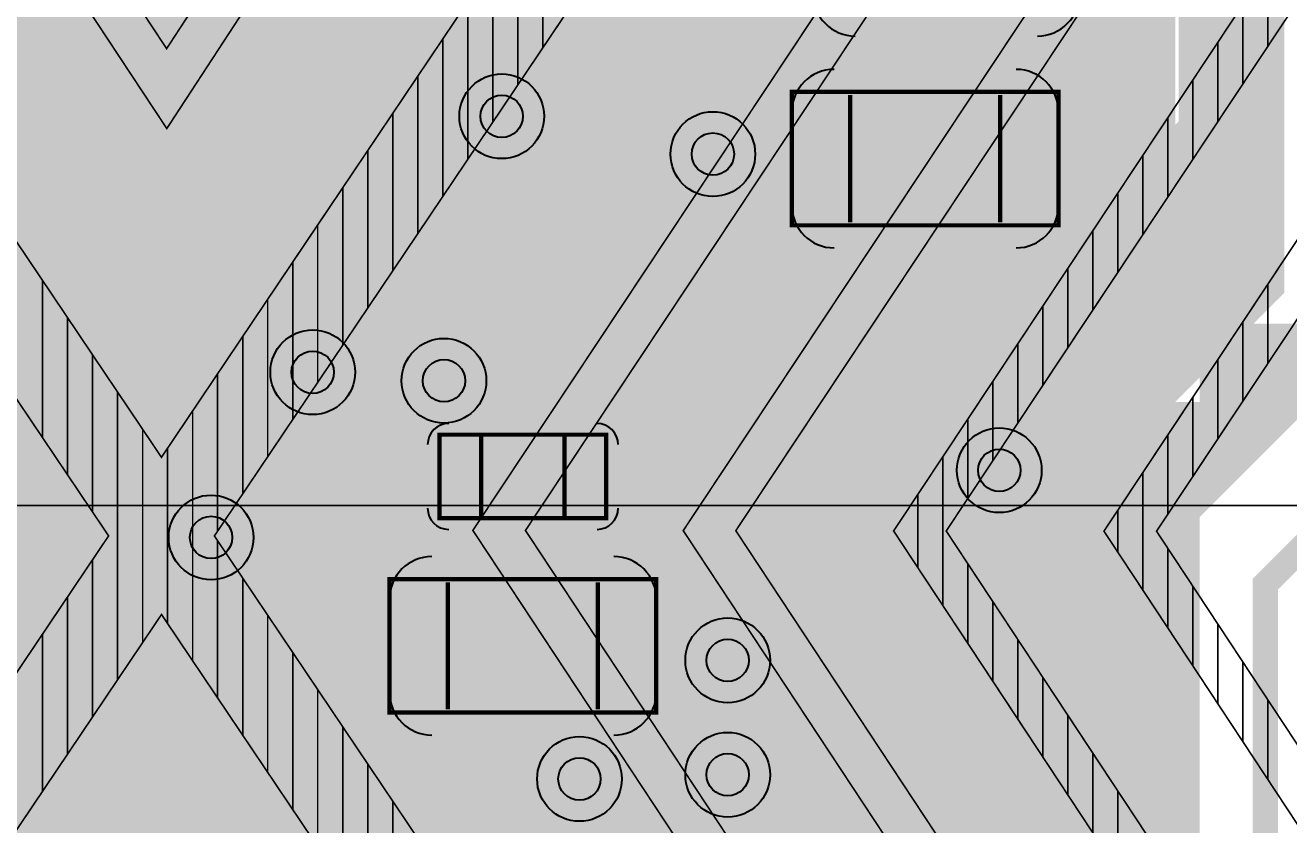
# Model space of a CAD drawing. Extents: x -57 to 2380, y -38 to 1737.
# Drawn here: x 560.1 to 858.5, y 761.2 to 949.9 of the extents above; entities that cross this region are included whole.
import ezdxf

# ---------------------------------------------------------------- set-up
doc = ezdxf.new("R2010")
doc.units = 9
for name, color, linetype, true_color in [('BottomLayer', 7, 'Continuous', 0x0000ff), ('Document', 7, 'Continuous', 0xffffff), ('Hole', 7, 'Continuous', 0x222222), ('Multi-Layer', 7, 'Continuous', 0xc0c0c0), ('TopLayer', 7, 'Continuous', 0xff0000), ('TopSilkLayer', 7, 'Continuous', 0xffff00)]:
    doc.layers.add(name, color=color, linetype=linetype, true_color=true_color)

msp = doc.modelspace()

# ---------------------------------------------------------------- hatches: boundary and pattern name
at = {"layer": 'Document'}
for points in [[(830, 1191.61), (5, 1191.61), (5, 486.61), (830, 486.61)], [(712.64, 968.42), (632.64, 968.42), (632.64, 888.42), (712.64, 888.42)], [(610.14, 950.92), (565.14, 950.92), (565.14, 925.92), (610.14, 925.92)], [(740.98, 935.79), (740.98, 902.12), (804.72, 902.12), (804.72, 935.79)], [(565.14, 880.92), (610.14, 880.92), (610.14, 905.92), (565.14, 905.92)], [(645.98, 820.79), (645.98, 787.12), (709.72, 787.12), (709.72, 820.79)], [(590.14, 770.92), (590.14, 815.92), (565.14, 815.92), (565.14, 770.92)], [(600.14, 815.92), (600.14, 770.92), (625.14, 770.92), (625.14, 815.92)]]:
    msp.add_hatch(color=256, dxfattribs=at).paths.add_polyline_path(points)
at = {"layer": 'TopLayer'}
for points in [[(564.98, 946.15), (565, 946.42), (565.05, 946.69), (565.13, 946.96), (565.24, 947.21), (565.38, 947.44), (565.55, 947.66), (565.75, 947.85), (565.96, 948.02), (566.2, 948.16), (566.45, 948.28), (566.71, 948.36), (566.98, 948.41), (567.25, 948.42), (577.86, 948.42), (578.14, 948.41), (578.41, 948.36), (578.67, 948.28), (578.92, 948.16), (579.15, 948.02), (579.37, 947.85), (579.56, 947.66), (579.73, 947.44), (579.88, 947.21), (579.99, 946.96), (580.07, 946.69), (580.12, 946.42), (580.14, 946.15), (580.14, 930.7), (580.12, 930.42), (580.07, 930.15), (579.99, 929.89), (579.88, 929.64), (579.73, 929.41), (579.56, 929.19), (579.37, 929), (579.15, 928.83), (578.92, 928.68), (578.67, 928.57), (578.41, 928.49), (578.14, 928.44), (577.86, 928.42), (567.25, 928.42), (566.98, 928.44), (566.71, 928.49), (566.45, 928.57), (566.2, 928.68), (565.96, 928.83), (565.75, 929), (565.55, 929.19), (565.38, 929.41), (565.24, 929.64), (565.13, 929.89), (565.05, 930.15), (565, 930.42), (564.98, 930.7)], [(595.14, 946.15), (595.15, 946.42), (595.2, 946.69), (595.28, 946.96), (595.4, 947.21), (595.54, 947.44), (595.71, 947.66), (595.9, 947.85), (596.12, 948.02), (596.35, 948.16), (596.6, 948.28), (596.87, 948.36), (597.14, 948.41), (597.41, 948.42), (608.02, 948.42), (608.29, 948.41), (608.56, 948.36), (608.83, 948.28), (609.08, 948.16), (609.31, 948.02), (609.53, 947.85), (609.72, 947.66), (609.89, 947.44), (610.03, 947.21), (610.15, 946.96), (610.23, 946.69), (610.28, 946.42), (610.29, 946.15), (610.29, 930.7), (610.28, 930.42), (610.23, 930.15), (610.15, 929.89), (610.03, 929.64), (609.89, 929.41), (609.72, 929.19), (609.53, 929), (609.31, 928.83), (609.08, 928.68), (608.83, 928.57), (608.56, 928.49), (608.29, 928.44), (608.02, 928.42), (597.41, 928.42), (597.14, 928.44), (596.87, 928.49), (596.6, 928.57), (596.35, 928.68), (596.12, 928.83), (595.9, 929), (595.71, 929.19), (595.54, 929.41), (595.4, 929.64), (595.28, 929.89), (595.2, 930.15), (595.15, 930.42), (595.14, 930.7)], [(704.13, 919.57), (704.07, 918.5), (703.88, 917.45), (703.56, 916.42), (703.12, 915.45), (702.56, 914.53), (701.9, 913.69), (701.15, 912.93), (700.31, 912.27), (699.39, 911.72), (698.42, 911.28), (697.39, 910.96), (696.34, 910.77), (695.27, 910.71), (650, 910.71), (648.93, 910.77), (647.88, 910.96), (646.86, 911.28), (645.88, 911.72), (644.97, 912.27), (644.12, 912.93), (643.37, 913.69), (642.71, 914.53), (642.16, 915.45), (641.72, 916.42), (641.4, 917.45), (641.21, 918.5), (641.14, 919.57), (641.14, 937.28), (641.21, 938.35), (641.4, 939.4), (641.72, 940.42), (642.16, 941.4), (642.71, 942.31), (643.37, 943.16), (644.12, 943.91), (644.97, 944.57), (645.88, 945.13), (646.86, 945.56), (647.88, 945.88), (648.93, 946.08), (650, 946.14), (695.27, 946.14), (696.34, 946.08), (697.39, 945.88), (698.42, 945.56), (699.39, 945.13), (700.31, 944.57), (701.15, 943.91), (701.9, 943.16), (702.56, 942.31), (703.12, 941.4), (703.56, 940.42), (703.88, 939.4), (704.07, 938.35), (704.13, 937.28)], [(762.64, 906.85), (762.61, 906.44), (762.54, 906.03), (762.41, 905.63), (762.24, 905.26), (762.03, 904.9), (761.77, 904.58), (761.48, 904.28), (761.16, 904.03), (760.8, 903.82), (760.43, 903.65), (760.03, 903.52), (759.62, 903.45), (759.21, 903.42), (738.66, 903.42), (738.25, 903.45), (737.84, 903.52), (737.45, 903.65), (737.07, 903.82), (736.71, 904.03), (736.39, 904.28), (736.1, 904.58), (735.84, 904.9), (735.63, 905.26), (735.46, 905.63), (735.33, 906.03), (735.26, 906.44), (735.23, 906.85), (735.23, 930), (735.26, 930.41), (735.33, 930.82), (735.46, 931.21), (735.63, 931.59), (735.84, 931.94), (736.1, 932.27), (736.39, 932.56), (736.71, 932.82), (737.07, 933.03), (737.45, 933.2), (737.84, 933.32), (738.25, 933.4), (738.66, 933.42), (759.21, 933.42), (759.62, 933.4), (760.03, 933.32), (760.43, 933.2), (760.8, 933.03), (761.16, 932.82), (761.48, 932.56), (761.77, 932.27), (762.03, 931.94), (762.24, 931.59), (762.41, 931.21), (762.54, 930.82), (762.61, 930.41), (762.64, 930)], [(810.04, 906.85), (810.01, 906.44), (809.94, 906.03), (809.82, 905.63), (809.65, 905.26), (809.43, 904.9), (809.18, 904.58), (808.88, 904.28), (808.56, 904.03), (808.2, 903.82), (807.83, 903.65), (807.43, 903.52), (807.03, 903.45), (806.61, 903.42), (786.06, 903.42), (785.65, 903.45), (785.24, 903.52), (784.85, 903.65), (784.47, 903.82), (784.12, 904.03), (783.79, 904.28), (783.5, 904.58), (783.24, 904.9), (783.03, 905.26), (782.86, 905.63), (782.74, 906.03), (782.66, 906.44), (782.64, 906.85), (782.64, 930), (782.66, 930.41), (782.74, 930.82), (782.86, 931.21), (783.03, 931.59), (783.24, 931.94), (783.5, 932.27), (783.79, 932.56), (784.12, 932.82), (784.47, 933.03), (784.85, 933.2), (785.24, 933.32), (785.65, 933.4), (786.06, 933.42), (806.61, 933.42), (807.03, 933.4), (807.43, 933.32), (807.83, 933.2), (808.2, 933.03), (808.56, 932.82), (808.88, 932.56), (809.18, 932.27), (809.43, 931.94), (809.65, 931.59), (809.82, 931.21), (809.94, 930.82), (810.01, 930.41), (810.04, 930)], [(580.14, 885.7), (580.12, 885.42), (580.07, 885.15), (579.99, 884.89), (579.88, 884.64), (579.73, 884.41), (579.56, 884.19), (579.37, 884), (579.15, 883.83), (578.92, 883.68), (578.67, 883.57), (578.41, 883.49), (578.14, 883.44), (577.86, 883.42), (567.25, 883.42), (566.98, 883.44), (566.71, 883.49), (566.45, 883.57), (566.2, 883.68), (565.96, 883.83), (565.75, 884), (565.55, 884.19), (565.38, 884.41), (565.24, 884.64), (565.13, 884.89), (565.05, 885.15), (565, 885.42), (564.98, 885.7), (564.98, 901.15), (565, 901.42), (565.05, 901.69), (565.13, 901.96), (565.24, 902.21), (565.38, 902.44), (565.55, 902.66), (565.75, 902.85), (565.96, 903.02), (566.2, 903.16), (566.45, 903.28), (566.71, 903.36), (566.98, 903.41), (567.25, 903.42), (577.86, 903.42), (578.14, 903.41), (578.41, 903.36), (578.67, 903.28), (578.92, 903.16), (579.15, 903.02), (579.37, 902.85), (579.56, 902.66), (579.73, 902.44), (579.88, 902.21), (579.99, 901.96), (580.07, 901.69), (580.12, 901.42), (580.14, 901.15)], [(610.29, 885.7), (610.28, 885.42), (610.23, 885.15), (610.15, 884.89), (610.03, 884.64), (609.89, 884.41), (609.72, 884.19), (609.53, 884), (609.31, 883.83), (609.08, 883.68), (608.83, 883.57), (608.56, 883.49), (608.29, 883.44), (608.02, 883.42), (597.41, 883.42), (597.14, 883.44), (596.87, 883.49), (596.6, 883.57), (596.35, 883.68), (596.12, 883.83), (595.9, 884), (595.71, 884.19), (595.54, 884.41), (595.4, 884.64), (595.28, 884.89), (595.2, 885.15), (595.15, 885.42), (595.14, 885.7), (595.14, 901.15), (595.15, 901.42), (595.2, 901.69), (595.28, 901.96), (595.4, 902.21), (595.54, 902.44), (595.71, 902.66), (595.9, 902.85), (596.12, 903.02), (596.35, 903.16), (596.6, 903.28), (596.87, 903.36), (597.14, 903.41), (597.41, 903.42), (608.02, 903.42), (608.29, 903.41), (608.56, 903.36), (608.83, 903.28), (609.08, 903.16), (609.31, 903.02), (609.53, 902.85), (609.72, 902.66), (609.89, 902.44), (610.03, 902.21), (610.15, 901.96), (610.23, 901.69), (610.28, 901.42), (610.29, 901.15)], [(640.16, 877.24), (639.8, 877.26), (639.45, 877.33), (639.11, 877.43), (638.78, 877.58), (638.48, 877.77), (638.2, 877.98), (637.95, 878.24), (637.73, 878.52), (637.54, 878.82), (637.4, 879.15), (637.29, 879.49), (637.22, 879.84), (637.2, 880.2), (637.2, 897.91), (637.22, 898.27), (637.29, 898.62), (637.4, 898.96), (637.54, 899.28), (637.73, 899.59), (637.95, 899.87), (638.2, 900.12), (638.48, 900.34), (638.78, 900.53), (639.11, 900.67), (639.45, 900.78), (639.8, 900.84), (640.16, 900.86), (646.06, 900.86), (646.42, 900.84), (646.77, 900.78), (647.11, 900.67), (647.43, 900.53), (647.74, 900.34), (648.02, 900.12), (648.27, 899.87), (648.49, 899.59), (648.68, 899.28), (648.82, 898.96), (648.93, 898.62), (648.99, 898.27), (649.01, 897.91), (649.01, 880.2), (648.99, 879.84), (648.93, 879.49), (648.82, 879.15), (648.68, 878.82), (648.49, 878.52), (648.27, 878.24), (648.02, 877.98), (647.74, 877.77), (647.43, 877.58), (647.11, 877.43), (646.77, 877.33), (646.42, 877.26), (646.06, 877.24)], [(659.84, 877.24), (659.49, 877.26), (659.13, 877.33), (658.79, 877.43), (658.47, 877.58), (658.16, 877.77), (657.88, 877.98), (657.63, 878.24), (657.41, 878.52), (657.23, 878.82), (657.08, 879.15), (656.97, 879.49), (656.91, 879.84), (656.89, 880.2), (656.89, 897.91), (656.91, 898.27), (656.97, 898.62), (657.08, 898.96), (657.23, 899.28), (657.41, 899.59), (657.63, 899.87), (657.88, 900.12), (658.16, 900.34), (658.47, 900.53), (658.79, 900.67), (659.13, 900.78), (659.49, 900.84), (659.84, 900.86), (665.75, 900.86), (666.1, 900.84), (666.45, 900.78), (666.79, 900.67), (667.12, 900.53), (667.42, 900.34), (667.7, 900.12), (667.96, 899.87), (668.18, 899.59), (668.36, 899.28), (668.51, 898.96), (668.61, 898.62), (668.68, 898.27), (668.7, 897.91), (668.7, 880.2), (668.68, 879.84), (668.61, 879.49), (668.51, 879.15), (668.36, 878.82), (668.18, 878.52), (667.96, 878.24), (667.7, 877.98), (667.42, 877.77), (667.12, 877.58), (666.79, 877.43), (666.45, 877.33), (666.1, 877.26), (665.75, 877.24)], [(679.53, 877.24), (679.17, 877.26), (678.82, 877.33), (678.48, 877.43), (678.15, 877.58), (677.85, 877.77), (677.57, 877.98), (677.32, 878.24), (677.1, 878.52), (676.91, 878.82), (676.77, 879.15), (676.66, 879.49), (676.59, 879.84), (676.57, 880.2), (676.57, 897.91), (676.59, 898.27), (676.66, 898.62), (676.77, 898.96), (676.91, 899.28), (677.1, 899.59), (677.32, 899.87), (677.57, 900.12), (677.85, 900.34), (678.15, 900.53), (678.48, 900.67), (678.82, 900.78), (679.17, 900.84), (679.53, 900.86), (685.43, 900.86), (685.79, 900.84), (686.14, 900.78), (686.48, 900.67), (686.8, 900.53), (687.11, 900.34), (687.39, 900.12), (687.64, 899.87), (687.86, 899.59), (688.05, 899.28), (688.19, 898.96), (688.3, 898.62), (688.36, 898.27), (688.38, 897.91), (688.38, 880.2), (688.36, 879.84), (688.3, 879.49), (688.19, 879.15), (688.05, 878.82), (687.86, 878.52), (687.64, 878.24), (687.39, 877.98), (687.11, 877.77), (686.8, 877.58), (686.48, 877.43), (686.14, 877.33), (685.79, 877.26), (685.43, 877.24)], [(699.21, 877.24), (698.86, 877.26), (698.5, 877.33), (698.16, 877.43), (697.84, 877.58), (697.53, 877.77), (697.25, 877.98), (697, 878.24), (696.78, 878.52), (696.6, 878.82), (696.45, 879.15), (696.34, 879.49), (696.28, 879.84), (696.26, 880.2), (696.26, 897.91), (696.28, 898.27), (696.34, 898.62), (696.45, 898.96), (696.6, 899.28), (696.78, 899.59), (697, 899.87), (697.25, 900.12), (697.53, 900.34), (697.84, 900.53), (698.16, 900.67), (698.5, 900.78), (698.86, 900.84), (699.21, 900.86), (705.12, 900.86), (705.47, 900.84), (705.82, 900.78), (706.16, 900.67), (706.49, 900.53), (706.79, 900.34), (707.07, 900.12), (707.33, 899.87), (707.55, 899.59), (707.73, 899.28), (707.88, 898.96), (707.98, 898.62), (708.05, 898.27), (708.07, 897.91), (708.07, 880.2), (708.05, 879.84), (707.98, 879.49), (707.88, 879.15), (707.73, 878.82), (707.55, 878.52), (707.33, 878.24), (707.07, 877.98), (706.79, 877.77), (706.49, 877.58), (706.16, 877.43), (705.82, 877.33), (705.47, 877.26), (705.12, 877.24)], [(654.98, 851.15), (655, 851.42), (655.05, 851.69), (655.13, 851.96), (655.24, 852.21), (655.38, 852.44), (655.55, 852.66), (655.74, 852.85), (655.96, 853.02), (656.2, 853.16), (656.45, 853.28), (656.71, 853.36), (656.98, 853.41), (657.25, 853.42), (667.86, 853.42), (668.14, 853.41), (668.41, 853.36), (668.67, 853.28), (668.92, 853.16), (669.15, 853.02), (669.37, 852.85), (669.56, 852.66), (669.73, 852.44), (669.88, 852.21), (669.99, 851.96), (670.07, 851.69), (670.12, 851.42), (670.14, 851.15), (670.14, 835.7), (670.12, 835.42), (670.07, 835.15), (669.99, 834.89), (669.88, 834.64), (669.73, 834.41), (669.56, 834.19), (669.37, 834), (669.15, 833.83), (668.92, 833.68), (668.67, 833.57), (668.41, 833.49), (668.14, 833.44), (667.86, 833.42), (657.25, 833.42), (656.98, 833.44), (656.71, 833.49), (656.45, 833.57), (656.2, 833.68), (655.96, 833.83), (655.74, 834), (655.55, 834.19), (655.38, 834.41), (655.24, 834.64), (655.13, 834.89), (655.05, 835.15), (655, 835.42), (654.98, 835.7)], [(685.14, 851.15), (685.15, 851.42), (685.2, 851.69), (685.28, 851.96), (685.4, 852.21), (685.54, 852.44), (685.71, 852.66), (685.9, 852.85), (686.12, 853.02), (686.35, 853.16), (686.6, 853.28), (686.87, 853.36), (687.14, 853.41), (687.41, 853.42), (698.02, 853.42), (698.29, 853.41), (698.56, 853.36), (698.83, 853.28), (699.08, 853.16), (699.31, 853.02), (699.53, 852.85), (699.72, 852.66), (699.89, 852.44), (700.03, 852.21), (700.15, 851.96), (700.23, 851.69), (700.28, 851.42), (700.29, 851.15), (700.29, 835.7), (700.28, 835.42), (700.23, 835.15), (700.15, 834.89), (700.03, 834.64), (699.89, 834.41), (699.72, 834.19), (699.53, 834), (699.31, 833.83), (699.08, 833.68), (698.83, 833.57), (698.56, 833.49), (698.29, 833.44), (698.02, 833.42), (687.41, 833.42), (687.14, 833.44), (686.87, 833.49), (686.6, 833.57), (686.35, 833.68), (686.12, 833.83), (685.9, 834), (685.71, 834.19), (685.54, 834.41), (685.4, 834.64), (685.28, 834.89), (685.2, 835.15), (685.15, 835.42), (685.14, 835.7)], [(667.64, 791.85), (667.61, 791.44), (667.54, 791.03), (667.41, 790.63), (667.24, 790.26), (667.03, 789.9), (666.78, 789.58), (666.48, 789.29), (666.16, 789.03), (665.8, 788.82), (665.43, 788.65), (665.03, 788.52), (664.62, 788.45), (664.21, 788.42), (643.66, 788.42), (643.25, 788.45), (642.84, 788.52), (642.45, 788.65), (642.07, 788.82), (641.71, 789.03), (641.39, 789.29), (641.1, 789.58), (640.84, 789.9), (640.63, 790.26), (640.46, 790.63), (640.33, 791.03), (640.26, 791.44), (640.23, 791.85), (640.23, 815), (640.26, 815.41), (640.33, 815.82), (640.46, 816.21), (640.63, 816.59), (640.84, 816.94), (641.1, 817.27), (641.39, 817.56), (641.71, 817.82), (642.07, 818.03), (642.45, 818.2), (642.84, 818.32), (643.25, 818.4), (643.66, 818.42), (664.21, 818.42), (664.62, 818.4), (665.03, 818.32), (665.43, 818.2), (665.8, 818.03), (666.16, 817.82), (666.48, 817.56), (666.78, 817.27), (667.03, 816.94), (667.24, 816.59), (667.41, 816.21), (667.54, 815.82), (667.61, 815.41), (667.64, 815)], [(715.04, 791.85), (715.01, 791.44), (714.94, 791.03), (714.82, 790.63), (714.65, 790.26), (714.43, 789.9), (714.18, 789.58), (713.88, 789.29), (713.56, 789.03), (713.2, 788.82), (712.83, 788.65), (712.43, 788.52), (712.03, 788.45), (711.61, 788.42), (691.06, 788.42), (690.65, 788.45), (690.24, 788.52), (689.85, 788.65), (689.47, 788.82), (689.12, 789.03), (688.79, 789.29), (688.5, 789.58), (688.24, 789.9), (688.03, 790.26), (687.86, 790.63), (687.74, 791.03), (687.66, 791.44), (687.64, 791.85), (687.64, 815), (687.66, 815.41), (687.74, 815.82), (687.86, 816.21), (688.03, 816.59), (688.24, 816.94), (688.5, 817.27), (688.79, 817.56), (689.12, 817.82), (689.47, 818.03), (689.85, 818.2), (690.24, 818.32), (690.65, 818.4), (691.06, 818.42), (711.61, 818.42), (712.03, 818.4), (712.43, 818.32), (712.83, 818.2), (713.2, 818.03), (713.56, 817.82), (713.88, 817.56), (714.18, 817.27), (714.43, 816.94), (714.65, 816.59), (714.82, 816.21), (714.94, 815.82), (715.01, 815.41), (715.04, 815)], [(585.36, 816.08), (585.64, 816.06), (585.91, 816.01), (586.17, 815.93), (586.42, 815.82), (586.65, 815.68), (586.87, 815.51), (587.06, 815.32), (587.23, 815.1), (587.38, 814.86), (587.49, 814.61), (587.57, 814.35), (587.62, 814.08), (587.64, 813.81), (587.64, 803.2), (587.62, 802.92), (587.57, 802.65), (587.49, 802.39), (587.38, 802.14), (587.23, 801.91), (587.06, 801.69), (586.87, 801.5), (586.65, 801.33), (586.42, 801.18), (586.17, 801.07), (585.91, 800.99), (585.64, 800.94), (585.36, 800.92), (569.91, 800.92), (569.64, 800.94), (569.37, 800.99), (569.1, 801.07), (568.85, 801.18), (568.62, 801.33), (568.4, 801.5), (568.21, 801.69), (568.04, 801.91), (567.9, 802.14), (567.78, 802.39), (567.7, 802.65), (567.65, 802.92), (567.64, 803.2), (567.64, 813.81), (567.65, 814.08), (567.7, 814.35), (567.78, 814.61), (567.9, 814.86), (568.04, 815.1), (568.21, 815.32), (568.4, 815.51), (568.62, 815.68), (568.85, 815.82), (569.1, 815.93), (569.37, 816.01), (569.64, 816.06), (569.91, 816.08)], [(604.91, 800.92), (604.64, 800.94), (604.37, 800.99), (604.1, 801.07), (603.85, 801.18), (603.62, 801.33), (603.4, 801.5), (603.21, 801.69), (603.04, 801.91), (602.9, 802.14), (602.78, 802.39), (602.7, 802.65), (602.65, 802.92), (602.64, 803.2), (602.64, 813.81), (602.65, 814.08), (602.7, 814.35), (602.78, 814.61), (602.9, 814.86), (603.04, 815.1), (603.21, 815.32), (603.4, 815.51), (603.62, 815.68), (603.85, 815.82), (604.1, 815.93), (604.37, 816.01), (604.64, 816.06), (604.91, 816.08), (620.36, 816.08), (620.64, 816.06), (620.91, 816.01), (621.17, 815.93), (621.42, 815.82), (621.65, 815.68), (621.87, 815.51), (622.06, 815.32), (622.23, 815.1), (622.38, 814.86), (622.49, 814.61), (622.57, 814.35), (622.62, 814.08), (622.64, 813.81), (622.64, 803.2), (622.62, 802.92), (622.57, 802.65), (622.49, 802.39), (622.38, 802.14), (622.23, 801.91), (622.06, 801.69), (621.87, 801.5), (621.65, 801.33), (621.42, 801.18), (621.17, 801.07), (620.91, 800.99), (620.64, 800.94), (620.36, 800.92)], [(585.36, 785.92), (585.64, 785.91), (585.91, 785.86), (586.17, 785.78), (586.42, 785.66), (586.65, 785.52), (586.87, 785.35), (587.06, 785.16), (587.23, 784.94), (587.38, 784.71), (587.49, 784.46), (587.57, 784.19), (587.62, 783.92), (587.64, 783.65), (587.64, 773.04), (587.62, 772.77), (587.57, 772.5), (587.49, 772.23), (587.38, 771.98), (587.23, 771.75), (587.06, 771.53), (586.87, 771.34), (586.65, 771.17), (586.42, 771.03), (586.17, 770.91), (585.91, 770.83), (585.64, 770.78), (585.36, 770.77), (569.91, 770.77), (569.64, 770.78), (569.37, 770.83), (569.1, 770.91), (568.85, 771.03), (568.62, 771.17), (568.4, 771.34), (568.21, 771.53), (568.04, 771.75), (567.9, 771.98), (567.78, 772.23), (567.7, 772.5), (567.65, 772.77), (567.64, 773.04), (567.64, 783.65), (567.65, 783.92), (567.7, 784.19), (567.78, 784.46), (567.9, 784.71), (568.04, 784.94), (568.21, 785.16), (568.4, 785.35), (568.62, 785.52), (568.85, 785.66), (569.1, 785.78), (569.37, 785.86), (569.64, 785.91), (569.91, 785.92)], [(604.91, 770.77), (604.64, 770.78), (604.37, 770.83), (604.1, 770.91), (603.85, 771.03), (603.62, 771.17), (603.4, 771.34), (603.21, 771.53), (603.04, 771.75), (602.9, 771.98), (602.78, 772.23), (602.7, 772.5), (602.65, 772.77), (602.64, 773.04), (602.64, 783.65), (602.65, 783.92), (602.7, 784.19), (602.78, 784.46), (602.9, 784.71), (603.04, 784.94), (603.21, 785.16), (603.4, 785.35), (603.62, 785.52), (603.85, 785.66), (604.1, 785.78), (604.37, 785.86), (604.64, 785.91), (604.91, 785.92), (620.36, 785.92), (620.64, 785.91), (620.91, 785.86), (621.17, 785.78), (621.42, 785.66), (621.65, 785.52), (621.87, 785.35), (622.06, 785.16), (622.23, 784.94), (622.38, 784.71), (622.49, 784.46), (622.57, 784.19), (622.62, 783.92), (622.64, 783.65), (622.64, 773.04), (622.62, 772.77), (622.57, 772.5), (622.49, 772.23), (622.38, 771.98), (622.23, 771.75), (622.06, 771.53), (621.87, 771.34), (621.65, 771.17), (621.42, 771.03), (621.17, 770.91), (620.91, 770.83), (620.64, 770.78), (620.36, 770.77)]]:
    msp.add_hatch(color=256, dxfattribs=at).paths.add_polyline_path(points)

# ---------------------------------------------------------------- linework, layer by layer
at = {"layer": 'BottomLayer'}
for points, const_width in [([(628, 868), (628, 820), (659, 789), (676, 772), (691, 772)], 12), ([(792.56, 847.56), (790, 845)], 25), ([(790, 845), (790.14, 844.86)], 12), ([(689, 789), (659, 789), (659, 759)], 12)]:
    msp.add_lwpolyline(points, dxfattribs=dict(at, const_width=const_width))
at = {"layer": 'Document'}
for points, const_width in [([(1200.14, 1392.06), (827.28, 830.48), (1194.13, 274.96), (1199.43, 266.93)], 0.39), ([(814.86, 830.49), (1180.84, 1381.71)], 0.39), ([(1123.02, 1350.78), (777.61, 830.53), (1122.54, 308.21)], 0.39), ([(765.19, 830.55), (1103.71, 1340.42)], 0.39), ([(319.35, 442.31), (579.8, 829.38), (313.82, 1224.54)], 0.39), ([(338.88, 1224.54), (592.28, 847.93), (844.07, 1222.13)], 0.39), ([(869.18, 1222.13), (604.78, 829.36)], 0.39), ([(863.59, 444.72), (604.78, 829.36), (646.89, 891.92), (700.04, 970.88), (711.85, 988.42), (723.66, 1005.97), (735.47, 1023.51), (747.28, 1041.06), (759.09, 1058.6), (765, 1067.37), (806.34, 1128.78)], 0.39), ([(765, 1104.63), (747.28, 1078.3), (741.38, 1069.52), (723.66, 1043.19), (717.76, 1034.42), (700.04, 1008.09), (682.32, 981.76), (670.51, 964.2), (664.61, 955.43), (652.8, 937.87), (635.08, 911.54), (629.17, 902.77), (617.36, 885.21), (599.65, 858.88), (592.28, 847.93), (587.84, 854.54), (576.02, 872.09), (570.12, 880.87), (558.31, 898.42)], 0.39), ([(404.76, 1089.43), (579.8, 829.38), (564.21, 806.22), (546.5, 779.89), (540.59, 771.12), (522.87, 744.79), (516.97, 736.01), (499.25, 709.68), (481.54, 683.35), (463.82, 657.02), (446.1, 630.69), (428.39, 604.36), (410.67, 578.03), (392.95, 551.7), (375.24, 525.37), (357.52, 499.04), (351.62, 490.27), (333.9, 463.94), (319.35, 442.31), (344.23, 442.32)], 0.39), ([(871.3, 990.37), (853.58, 963.69), (847.68, 954.79), (829.96, 928.11), (824.06, 919.22), (806.34, 892.53), (794.53, 874.74), (776.81, 848.06), (770.91, 839.16), (765.19, 830.55), (767.07, 827.69), (776.81, 812.94), (782.72, 804), (794.53, 786.12), (812.24, 759.29), (829.96, 732.46), (847.68, 705.63), (865.39, 678.8)], 0.39), ([(682.32, 944.56), (682.32, 981.76)], 0.39), ([(676.42, 935.78), (676.42, 972.98)], 0.39), ([(670.51, 927.01), (670.51, 964.2)], 0.39), ([(853.58, 944.96), (853.58, 963.69)], 0.39), ([(664.61, 918.24), (664.61, 955.43)], 0.39), ([(847.68, 936.07), (847.68, 954.79)], 0.39), ([(865.39, 697.6), (841.77, 733.37), (835.87, 742.31), (824.06, 760.2), (818.15, 769.14), (812.24, 778.08), (794.53, 804.91), (777.61, 830.53), (782.72, 838.23), (794.53, 856.02), (800.43, 864.91), (812.24, 882.7), (829.96, 909.38), (847.68, 936.07), (859.49, 953.86)], 0.39), ([(658.7, 909.47), (658.7, 946.65)], 0.39), ([(841.77, 927.17), (841.77, 945.9)], 0.39), ([(652.8, 900.69), (652.8, 937.87)], 0.39), ([(835.87, 918.28), (835.87, 937)], 0.39), ([(754.92, 903.42), (754.92, 933.42)], 1), ([(790.35, 903.42), (790.35, 933.42)], 1), ([(646.89, 891.92), (646.89, 929.1)], 0.39), ([(829.96, 909.38), (829.96, 928.11)], 0.39), ([(640.98, 883.15), (640.98, 920.32)], 0.39), ([(824.06, 900.49), (824.06, 919.22)], 0.39), ([(635.08, 874.38), (635.08, 911.54)], 0.39), ([(818.15, 891.59), (818.15, 910.32)], 0.39), ([(629.17, 865.6), (629.17, 902.77)], 0.39), ([(812.24, 882.7), (812.24, 901.43)], 0.39), ([(859.49, 897.7), (847.68, 879.91), (835.87, 862.12), (824.06, 844.34), (814.86, 830.49), (816.75, 827.63), (824.06, 816.57), (841.77, 789.74), (865.39, 753.97)], 0.39), ([(871.3, 763.82), (853.58, 790.65), (847.68, 799.59), (835.87, 817.48), (829.96, 826.42), (827.28, 830.48), (835.87, 843.4), (847.68, 861.19), (853.58, 870.09), (871.3, 896.77)], 0.39), ([(623.27, 856.83), (623.27, 893.99)], 0.39), ([(806.34, 873.81), (806.34, 892.53)], 0.39), ([(564.21, 852.54), (564.21, 889.65)], 0.39), ([(853.58, 870.09), (853.58, 888.81)], 0.39), ([(617.36, 848.06), (617.36, 885.21)], 0.39), ([(800.43, 864.91), (800.43, 883.64)], 0.39), ([(570.12, 843.76), (570.12, 880.87)], 0.39), ([(847.68, 861.19), (847.68, 879.91)], 0.39), ([(611.46, 839.29), (611.46, 876.44)], 0.39), ([(794.53, 856.02), (794.53, 874.74)], 0.39), ([(576.02, 834.99), (576.02, 872.09)], 0.39), ([(841.77, 852.3), (841.77, 871.02)], 0.39), ([(605.55, 830.51), (605.55, 867.66)], 0.39), ([(788.62, 847.12), (788.62, 865.85)], 0.39), ([(581.93, 795.42), (581.93, 863.32)], 0.39), ([(835.87, 843.4), (835.87, 862.12)], 0.39), ([(599.65, 799.89), (599.65, 858.88)], 0.39), ([(782.72, 838.23), (782.72, 856.95)], 0.39), ([(587.84, 804.19), (587.84, 854.54)], 0.39), ([(667.79, 853.27), (667.79, 833.58)], 1), ([(687.48, 853.27), (687.48, 833.58)], 1), ([(829.96, 834.51), (829.96, 853.23)], 0.39), ([(593.74, 808.67), (593.74, 850.11)], 0.39), ([(776.81, 812.94), (776.81, 848.06)], 0.39), ([(824.06, 816.57), (824.06, 844.34)], 0.39), ([(770.91, 821.89), (770.91, 839.16)], 0.39), ([(-0.4, 836.56), (2283.06, 836.56)], 0.39), ([(818.15, 825.51), (818.15, 835.44)], 0.39), ([(605.55, 791.12), (605.55, 828.21)], 0.39), ([(1103.29, 318.57), (767.07, 827.69)], 0.39), ([(1180.18, 277.28), (816.75, 827.63)], 0.39), ([(829.96, 807.63), (829.96, 826.42)], 0.39), ([(576.02, 786.65), (576.02, 823.78)], 0.39), ([(782.72, 804), (782.72, 822.79)], 0.39), ([(611.46, 782.35), (611.46, 819.43)], 0.39), ([(659.92, 788.42), (659.92, 818.42)], 1), ([(695.35, 788.42), (695.35, 818.42)], 1), ([(835.87, 798.69), (835.87, 817.48)], 0.39), ([(570.12, 777.88), (570.12, 815)], 0.39), ([(788.62, 795.06), (788.62, 813.85)], 0.39), ([(838.76, 444.64), (592.29, 810.82), (344.23, 442.32)], 0.39), ([(534.69, 725.24), (592.29, 810.82), (593.74, 808.67), (599.65, 799.89), (605.55, 791.12), (629.17, 756.03), (635.08, 747.25), (640.98, 738.48), (670.51, 694.61), (676.42, 685.84), (682.32, 677.06), (688.23, 668.29), (717.76, 624.42), (723.66, 615.65), (729.57, 606.87), (759.09, 563.01)], 0.39), ([(617.36, 773.57), (617.36, 810.66)], 0.39), ([(841.77, 789.74), (841.77, 808.54)], 0.39), ([(564.21, 769.1), (564.21, 806.22)], 0.39), ([(794.53, 786.12), (794.53, 804.91)], 0.39), ([(623.27, 764.8), (623.27, 801.88)], 0.39), ([(847.68, 780.8), (847.68, 799.59)], 0.39), ([(800.43, 777.17), (800.43, 795.97)], 0.39), ([(629.17, 756.03), (629.17, 793.1)], 0.39), ([(853.58, 771.86), (853.58, 790.65)], 0.39), ([(806.34, 768.23), (806.34, 787.02)], 0.39), ([(635.08, 747.25), (635.08, 784.33)], 0.39), ([(812.24, 759.29), (812.24, 778.08)], 0.39), ([(640.98, 738.48), (640.98, 775.55)], 0.39), ([(646.89, 729.71), (646.89, 766.77)], 0.39), ([(818.15, 750.35), (818.15, 769.14)], 0.39)]:
    msp.add_lwpolyline(points, dxfattribs=dict(at, const_width=const_width))
for points, const_width in [([(401.89, 1309.51), (593.49, 1019.54), (782.99, 1309.51), (1045.88, 1309.51), (727.92, 830.6), (1045.63, 349.48), (786.61, 349.48), (593.91, 641.68), (403.25, 349.48), (142.92, 349.48), (460.55, 830.49), (139.94, 1309.51), (401.89, 1309.51)], 0.39), ([(162.17, 359.84), (397.64, 359.84), (593.86, 660.56), (792.19, 359.84), (1026.38, 359.84), (715.5, 830.62), (1026.58, 1299.15), (788.59, 1299.15), (593.54, 1000.69), (396.32, 1299.15), (159.33, 1299.15), (472.99, 830.53), (162.17, 359.84)], 0.39), ([(379.52, 1268.23), (593.5, 944.39), (805.15, 1268.23), (968.75, 1268.23), (678.24, 830.66), (968.72, 390.77), (808.67, 390.77), (593.54, 716.95), (380.72, 390.77), (219.47, 390.77), (509.95, 830.65), (217.07, 1268.23), (379.52, 1268.23)], 0.39), ([(238.73, 401.13), (375.11, 401.13), (593.5, 735.83), (814.25, 401.13), (949.47, 401.13), (667.71, 827.81), (665.82, 830.67), (949.44, 1257.87), (810.75, 1257.87), (593.54, 925.53), (373.95, 1257.87), (236.46, 1257.87), (522.39, 830.69), (238.73, 401.13)], 0.39), ([(1.9, 1186.61), (1.9, 486.61), (828.7, 486.61), (828.7, 1186.61), (1.9, 1186.61)], 6), ([(804.13, 902.68), (741.14, 902.68), (741.14, 934.17), (804.13, 934.17), (804.13, 902.68)], 1), ([(657.95, 853.27), (667.79, 853.27), (687.48, 853.27), (697.32, 853.27), (697.32, 833.58), (687.48, 833.58), (667.79, 833.58), (657.95, 833.58), (657.95, 853.27)], 1), ([(709.13, 787.68), (646.14, 787.68), (646.14, 819.17), (709.13, 819.17), (709.13, 787.68)], 1)]:
    msp.add_lwpolyline(points, close=True, dxfattribs=dict(at, const_width=const_width))
at = {"layer": 'Hole'}
for centre in [(672.64, 928.42), (722.5, 919.5), (628, 868), (659, 866), (790.14, 844.86), (604, 829), (726, 800), (691, 772), (726, 773)]:
    msp.add_circle(centre, 5, dxfattribs=at)
at = {"layer": 'Multi-Layer'}
for centre in [(672.64, 928.42), (722.5, 919.5), (628, 868), (659, 866), (790.14, 844.86), (604, 829), (726, 800), (691, 772), (726, 773)]:
    msp.add_circle(centre, 10, dxfattribs=at)
at = {"layer": 'TopLayer'}
for points, const_width in [([(602.72, 893.42), (602.72, 908.15), (619.29, 924.73), (619.29, 980.92), (559.11, 1041.1), (559.11, 1369.1), (635, 1445), (635, 1530), (605, 1560), (366.72, 1560), (363.36, 1563.36), (351.72, 1575), (351.72, 1593.42)], 6), ([(1469.76, 1420), (1179.65, 1420), (1102.36, 1342.71), (1102.36, 1330.71), (1058.07, 1375), (985, 1375), (934.5, 1324.5), (934.5, 1264.63), (890, 1220.13), (890, 855), (853, 818), (853, 588), (840, 575), (775, 575), (755, 595), (573.38, 595), (515, 536.61)], 6), ([(826.42, 873.42), (845, 892), (845, 922), (845, 1055), (809, 1091)], 25), ([(519, 1010), (501, 1028), (501, 1010), (519, 1010), (569, 1010), (602.72, 976.28), (602.72, 968.42), (602.72, 938.42), (602.72, 930.36), (588.35, 916), (551, 916), (549, 914)], 12), ([(658.64, 993.12), (662.79, 988.96), (662.79, 967.79), (662.79, 918.58), (662.79, 889.05)], 12), ([(702.16, 967.79), (702.16, 931.16), (696, 925), (697, 924)], 12), ([(520.71, 933.27), (567.4, 933.27), (572.56, 938.42)], 6), ([(662.79, 918.58), (672.64, 928.42)], 12), ([(796.34, 918.42), (811.76, 903), (826, 903), (845, 922)], 25), ([(748.94, 918.42), (723.57, 918.42), (722.5, 919.5)], 15), ([(520.71, 893.9), (572.09, 893.9), (572.56, 893.42)], 6), ([(643.11, 889.05), (643.11, 883.11), (628, 868)], 10), ([(662.79, 889.05), (662.79, 869.79), (659, 866), (662.56, 862.44), (662.56, 843.42)], 10), ([(682.48, 889.05), (682.48, 853.66), (692.72, 843.42), (702.16, 852.87), (702.16, 889.05)], 12), ([(825, 605), (825, 810), (806, 829), (806, 842), (806, 853), (826.42, 873.42), (794, 873.42)], 25), ([(794, 873.42), (794.57, 873.42)], 10), ([(806, 842), (825, 861), (831, 867), (853, 867), (825, 839), (825, 861)], 25), ([(790.14, 844.86), (806, 829)], 25), ([(609, 850), (615.57, 843.42), (662.56, 843.42), (662.56, 812.05), (653.94, 803.42), (648.86, 808.5), (612.64, 808.5), (612.64, 820.36), (604, 829)], 12), ([(825, 839), (825, 810)], 25), ([(577.64, 808.5), (565, 808.5), (542.64, 808.5)], 12), ([(639.64, 681.42), (610.57, 681.42), (600, 692), (600, 750.71), (612.64, 763.34), (612.64, 778.34), (577.64, 778.34)], 6)]:
    msp.add_lwpolyline(points, dxfattribs=dict(at, const_width=const_width))
at = {"layer": 'TopSilkLayer'}
for points, const_width in [([(1.9, 1186.61), (1.9, 486.61), (828.7, 486.61), (828.7, 1186.61), (1.9, 1186.61)], 5), ([(610.14, 925.92), (565.14, 925.92), (565.14, 950.92), (610.14, 950.92), (610.14, 925.92)], 3), ([(565.14, 905.92), (610.14, 905.92), (610.14, 880.92), (565.14, 880.92), (565.14, 905.92)], 3), ([(565.14, 770.92), (565.14, 815.92), (590.14, 815.92), (590.14, 770.92), (565.14, 770.92)], 3), ([(625.14, 815.92), (625.14, 770.92), (600.14, 770.92), (600.14, 815.92), (625.14, 815.92)], 3)]:
    msp.add_lwpolyline(points, close=True, dxfattribs=dict(at, const_width=const_width))
for points, const_width in [([(633.27, 904.05), (633.27, 950.29)], 5), ([(712.01, 950.64), (712.01, 904.05)], 5), ([(799.13, 947.36), (756.14, 947.36)], 5), ([(751.14, 939.49), (794.13, 939.49)], 5), ([(741.14, 907.36), (741.14, 929.49)], 5), ([(804.13, 929.49), (804.13, 907.36)], 5), ([(794.13, 897.36), (751.14, 897.36)], 5), ([(660.14, 855.92), (695.14, 855.92)], 3), ([(655.14, 835.92), (655.14, 850.92)], 3), ([(700.14, 850.92), (700.14, 835.92)], 3), ([(695.14, 830.92), (660.14, 830.92)], 3), ([(656.14, 824.49), (699.13, 824.49)], 5), ([(646.14, 792.36), (646.14, 814.49)], 5), ([(709.13, 814.49), (709.13, 792.36)], 5), ([(699.13, 782.36), (656.14, 782.36)], 5)]:
    msp.add_lwpolyline(points, dxfattribs=dict(at, const_width=const_width))
for centre, radius, start, end in [((756.14, 957.36), 10, 180, 270), ((799.13, 957.36), 10, 270, 0), ((751.14, 929.49), 10, 90, 180), ((794.13, 929.49), 10, 0, 90), ((751.14, 907.36), 10, 180, 270), ((794.13, 907.36), 10, 270, 0), ((660.14, 850.92), 5, 90, 180), ((695.14, 850.92), 5, 0, 90), ((660.14, 835.92), 5, 180, 270), ((695.14, 835.92), 5, 270, 0), ((656.14, 814.49), 10, 90, 180), ((699.13, 814.49), 10, 0, 90), ((656.14, 792.36), 10, 180, 270), ((699.13, 792.36), 10, 270, 0)]:
    msp.add_arc(centre, radius, start, end, dxfattribs=at)

doc.saveas('drawing.dxf')
